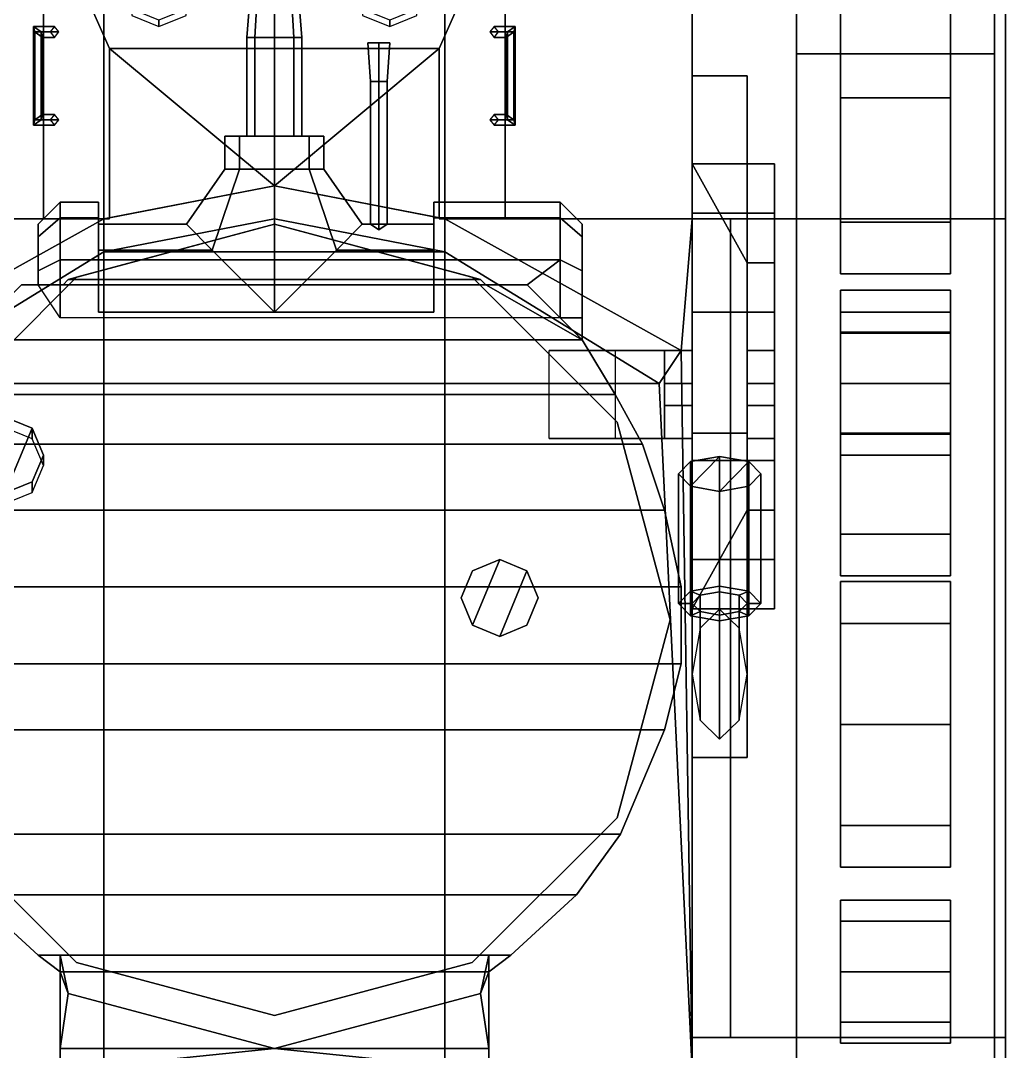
# Model space of a CAD drawing. Header units: millimetres. Extents: x -1.4 to 3, y -2.8 to 10.
# Drawn here: x -0.462 to 1.33, y -0.225 to 1.651 of the extents above; entities that cross this region are included whole.
import ezdxf

# ---------------------------------------------------------------- set-up
doc = ezdxf.new("R2010")
doc.units = ezdxf.units.MM
for name, color, linetype in [('gun', 1, 'Continuous'), ('mudguards', 6, 'Continuous'), ('sleeve', 5, 'Continuous'), ('suspension', 5, 'Continuous'), ('tracks', 3, 'Continuous'), ('turret', 2, 'Continuous'), ('wheels', 2, 'Continuous')]:
    doc.layers.add(name, color=color, linetype=linetype)

msp = doc.modelspace()

# ---------------------------------------------------------------- linework, layer by layer
for points in [[(-0.31, 2.06, 0.42), (-0.31, -2.39, 0.42), (-0.76, -2.62, 0.58), (-0.76, 2.47, 0.58)], [(0.76, 2.47, 0.58), (0.76, -2.62, 0.58), (0.31, -2.39, 0.42), (0.31, 2.06, 0.42)], [(0.76, -0.26, 1.06), (0.76, -2.62, 0.58), (0.76, 2.47, 0.58), (0.76, 1.87, 1.06)], [(0.31, 2.06, 0.42), (0.31, -2.39, 0.42), (-0.31, -2.39, 0.42), (-0.31, 2.06, 0.42)], [(-0.42, 1.87, 1.35), (-0.76, 1.87, 1.19), (-0.76, 1.29, 1.19), (-0.42, 1.29, 1.35)], [(0.42, 1.87, 1.35), (-0.42, 1.87, 1.35), (-0.3, 1.6, 1.42), (0.3, 1.6, 1.42)], [(-0.3, 1.6, 1.42), (-0.42, 1.87, 1.35), (-0.42, 1.29, 1.35), (-0.3, 1.29, 1.42)], [(0.42, 1.87, 1.35), (0.3, 1.6, 1.42), (0.3, 1.29, 1.42), (0.42, 1.29, 1.35)], [(0.76, 1.87, 1.19), (0.42, 1.87, 1.35), (0.42, 1.29, 1.35), (0.76, 1.29, 1.19)], [(0.76, 1.29, 1.19), (0.76, -0.26, 1.06), (0.76, 1.87, 1.06), (0.76, 1.87, 1.19)], [(-0.2595, 1.6599, 1.4045), (-0.21, 1.64, 1.4096), (-0.21, 1.6511, 1.4722), (-0.2595, 1.6713, 1.4686)], [(-0.21, 1.64, 1.4096), (-0.1605, 1.6599, 1.4045), (-0.1605, 1.6713, 1.4686), (-0.21, 1.6511, 1.4722)], [(0.1605, 1.6599, 1.4045), (0.21, 1.64, 1.4096), (0.21, 1.6511, 1.4722), (0.1605, 1.6713, 1.4686)], [(0.21, 1.64, 1.4096), (0.2595, 1.6599, 1.4045), (0.2595, 1.6713, 1.4686), (0.21, 1.6511, 1.4722)], [(-0.4382, 1.64, 1.3857), (-0.4357, 1.63, 1.3718), (-0.4357, 1.47, 1.3718), (-0.4382, 1.46, 1.3857)], [(-0.4243, 1.63, 1.3882), (-0.4382, 1.64, 1.3857), (-0.4382, 1.46, 1.3857), (-0.4243, 1.47, 1.3882)], [(-0.4357, 1.63, 1.3718), (-0.4382, 1.64, 1.3857), (-0.4, 1.64, 1.359), (-0.4079, 1.63, 1.3524)], [(-0.4382, 1.64, 1.3857), (-0.4243, 1.63, 1.3882), (-0.3921, 1.63, 1.3657), (-0.4, 1.64, 1.359)], [(0.4243, 1.63, 1.3882), (0.4382, 1.64, 1.3857), (0.4, 1.64, 1.359), (0.3921, 1.63, 1.3657)], [(0.4382, 1.64, 1.3857), (0.4357, 1.63, 1.3718), (0.4079, 1.63, 1.3524), (0.4, 1.64, 1.359)], [(0.4243, 1.47, 1.3882), (0.4382, 1.46, 1.3857), (0.4382, 1.64, 1.3857), (0.4243, 1.63, 1.3882)], [(0.4382, 1.46, 1.3857), (0.4357, 1.47, 1.3718), (0.4357, 1.63, 1.3718), (0.4382, 1.64, 1.3857)], [(-0.4357, 1.63, 1.3718), (-0.4218, 1.62, 1.3743), (-0.4218, 1.48, 1.3743), (-0.4357, 1.47, 1.3718)], [(-0.4218, 1.62, 1.3743), (-0.4357, 1.63, 1.3718), (-0.4079, 1.63, 1.3524), (-0.4, 1.62, 1.359)], [(-0.4218, 1.62, 1.3743), (-0.4243, 1.63, 1.3882), (-0.4243, 1.47, 1.3882), (-0.4218, 1.48, 1.3743)], [(-0.4243, 1.63, 1.3882), (-0.4218, 1.62, 1.3743), (-0.4, 1.62, 1.359), (-0.3921, 1.63, 1.3657)], [(0.4218, 1.62, 1.3743), (0.4243, 1.63, 1.3882), (0.3921, 1.63, 1.3657), (0.4, 1.62, 1.359)], [(0.4357, 1.63, 1.3718), (0.4218, 1.62, 1.3743), (0.4, 1.62, 1.359), (0.4079, 1.63, 1.3524)], [(0.4357, 1.47, 1.3718), (0.4218, 1.48, 1.3743), (0.4218, 1.62, 1.3743), (0.4357, 1.63, 1.3718)], [(0.4218, 1.48, 1.3743), (0.4243, 1.47, 1.3882), (0.4243, 1.63, 1.3882), (0.4218, 1.62, 1.3743)], [(0.3, 1.6, 1.42), (-0.3, 1.6, 1.42), (0, 1.35, 1.42)], [(-0.3, 1.6, 1.42), (-0.3, 1.2919, 1.42), (0, 1.35, 1.42), (-0.3, 1.6, 1.42)], [(0.3, 1.6, 1.42), (0, 1.35, 1.42), (0.3, 1.2919, 1.42), (0.3, 1.6, 1.42)], [(-0.4382, 1.46, 1.3857), (-0.4357, 1.47, 1.3718), (-0.4079, 1.47, 1.3524), (-0.4, 1.46, 1.359)], [(-0.4243, 1.47, 1.3882), (-0.4382, 1.46, 1.3857), (-0.4, 1.46, 1.359), (-0.3921, 1.47, 1.3657)], [(-0.4357, 1.47, 1.3718), (-0.4218, 1.48, 1.3743), (-0.4, 1.48, 1.359), (-0.4079, 1.47, 1.3524)], [(-0.4218, 1.48, 1.3743), (-0.4243, 1.47, 1.3882), (-0.3921, 1.47, 1.3657), (-0.4, 1.48, 1.359)], [(0.4243, 1.47, 1.3882), (0.4218, 1.48, 1.3743), (0.4, 1.48, 1.359), (0.3921, 1.47, 1.3657)], [(0.4382, 1.46, 1.3857), (0.4243, 1.47, 1.3882), (0.3921, 1.47, 1.3657), (0.4, 1.46, 1.359)], [(0.4218, 1.48, 1.3743), (0.4357, 1.47, 1.3718), (0.4079, 1.47, 1.3524), (0.4, 1.48, 1.359)], [(0.4357, 1.47, 1.3718), (0.4382, 1.46, 1.3857), (0.4, 1.46, 1.359), (0.4079, 1.47, 1.3524)], [(0, 1.35, 1.46), (-0.31, 1.29, 1.46), (-0.31, 1.23, 1.46), (0, 1.29, 1.46)], [(-0.31, 1.29, 1.42), (-0.31, 1.29, 1.46), (0, 1.35, 1.46), (0, 1.35, 1.42)], [(0, 1.35, 1.42), (0, 1.35, 1.46), (0.31, 1.29, 1.46), (0.31, 1.29, 1.42)], [(0.31, 1.29, 1.46), (0, 1.35, 1.46), (0, 1.29, 1.46), (0.31, 1.23, 1.46)], [(-0.3, 1.29, 1.42), (-0.42, 1.29, 1.35), (-0.76, 1.29, 1.42)], [(-0.42, 1.29, 1.35), (-0.76, 1.29, 1.19), (-0.76, 1.29, 1.42)], [(-0.76, 1.29, 1.42), (-0.74, 1.05, 1.42), (-0.31, 1.29, 1.42), (-0.76, 1.29, 1.42)], [(-0.74, 1.05, 1.42), (-0.74, 1.05, 1.46), (-0.31, 1.29, 1.46), (-0.31, 1.29, 1.42)], [(-0.31, 1.29, 1.46), (-0.74, 1.05, 1.46), (-0.7, 0.99, 1.46), (-0.31, 1.23, 1.46)], [(0, 1.29, 1.46), (-0.31, 1.23, 1.46), (-0.31, 1.23, 1.42), (0, 1.29, 1.42)], [(0, 1.29, 1.42), (-0.31, 1.23, 1.42), (-0.31, 1.23, 1.42), (0.31, 1.23, 1.42)], [(0.31, 1.23, 1.46), (0, 1.29, 1.46), (0, 1.29, 1.42), (0.31, 1.23, 1.42)], [(0.42, 1.29, 1.35), (0.3, 1.29, 1.42), (0.76, 1.29, 1.42)], [(0.74, 1.05, 1.46), (0.74, 1.05, 1.42), (0.31, 1.29, 1.42), (0.31, 1.29, 1.46)], [(0.31, 1.23, 1.46), (0.7, 0.99, 1.46), (0.74, 1.05, 1.46), (0.31, 1.29, 1.46)], [(0.74, 1.05, 1.42), (0.76, 1.29, 1.42), (0.76, 1.29, 1.42), (0.31, 1.29, 1.42)], [(0.76, 1.29, 1.19), (0.42, 1.29, 1.35), (0.76, 1.29, 1.42)], [(0.76, -0.26, 1.42), (0.76, 1.29, 1.42), (0.74, 1.05, 1.42), (0.76, -0.26, 1.42)], [(0.76, -0.26, 1.42), (0.76, -0.26, 1.06), (0.76, 1.29, 1.19), (0.76, 1.29, 1.42)], [(0.83, 1.29, 1.42), (1.33, 1.29, 1.12), (0.76, 1.29, 1.12), (0.76, 1.29, 1.42)], [(0.76, 1.29, 1.42), (0.76, -0.2, 1.42), (0.83, -0.2, 1.42), (0.83, 1.29, 1.42)], [(1.33, 1.29, 1.31), (1.33, 1.29, 1.12), (0.83, 1.29, 1.42)], [(0.83, 1.29, 1.42), (0.83, -0.2, 1.42), (1.33, -0.2, 1.31), (1.33, 1.29, 1.31)], [(1.33, -1.39, 1.31), (1.33, -1.39, 1.12), (1.33, 1.29, 1.12), (1.33, 1.29, 1.31)], [(-0.31, 1.23, 1.46), (-0.7, 0.99, 1.46), (-0.7, 0.99, 1.42), (-0.31, 1.23, 1.42)], [(0.31, 1.23, 1.42), (-0.31, 1.23, 1.42), (-0.7, 0.99, 1.42), (0.7, 0.99, 1.42)], [(0.31, 1.23, 1.42), (0.7, 0.99, 1.42), (0.7, 0.99, 1.46), (0.31, 1.23, 1.46)], [(0.7, 0.99, 1.46), (0.7, 0.99, 1.42), (0.74, 1.05, 1.42), (0.74, 1.05, 1.46)], [(0.76, -0.26, 1.42), (0.74, 1.05, 1.42), (0.7, 0.99, 1.42), (0.76, -0.26, 1.42)], [(-0.76, -0.26, 1.42), (0.76, -0.26, 1.42), (0.7, 0.99, 1.42), (-0.7, 0.99, 1.42)], [(0.76, -0.2, 1.42), (0.76, -0.2, 1.31), (1.33, -0.2, 1.31), (0.83, -0.2, 1.42)], [(0.76, -1.39, 1.31), (1.33, -1.39, 1.31), (1.33, -0.2, 1.31), (0.76, -0.2, 1.31)]]:
    msp.add_3dface(points)
at = {"layer": 'gun'}
for points in [[(-0.0354, 1.62, 1.6746), (-0.05, 1.62, 1.71), (-0.035, 1.81, 1.71), (-0.0247, 1.81, 1.6853)], [(-0.05, 1.62, 1.71), (-0.0354, 1.62, 1.7454), (-0.0247, 1.81, 1.7347), (-0.035, 1.81, 1.71)], [(0, 1.62, 1.66), (-0.0354, 1.62, 1.6746), (-0.0247, 1.81, 1.6853), (0, 1.81, 1.675)], [(-0.0354, 1.62, 1.7454), (0, 1.62, 1.76), (0, 1.81, 1.745), (-0.0247, 1.81, 1.7347)], [(0.0354, 1.62, 1.6746), (0, 1.62, 1.66), (0, 1.81, 1.675), (0.0247, 1.81, 1.6853)], [(0, 1.62, 1.76), (0.0354, 1.62, 1.7454), (0.0247, 1.81, 1.7347), (0, 1.81, 1.745)], [(0.05, 1.62, 1.71), (0.0354, 1.62, 1.6746), (0.0247, 1.81, 1.6853), (0.035, 1.81, 1.71)], [(0.0354, 1.62, 1.7454), (0.05, 1.62, 1.71), (0.035, 1.81, 1.71), (0.0247, 1.81, 1.7347)], [(-0.0354, 1.62, 1.7454), (-0.05, 1.62, 1.71), (-0.05, 1.44, 1.71), (-0.0354, 1.44, 1.7454)], [(-0.05, 1.62, 1.71), (-0.0354, 1.62, 1.6746), (-0.0354, 1.44, 1.6746), (-0.05, 1.44, 1.71)], [(0, 1.62, 1.76), (-0.0354, 1.62, 1.7454), (-0.0354, 1.44, 1.7454), (0, 1.44, 1.76)], [(-0.0354, 1.62, 1.6746), (0, 1.62, 1.66), (0, 1.44, 1.66), (-0.0354, 1.44, 1.6746)], [(0.0354, 1.62, 1.7454), (0, 1.62, 1.76), (0, 1.44, 1.76), (0.0354, 1.44, 1.7454)], [(0, 1.62, 1.66), (0.0354, 1.62, 1.6746), (0.0354, 1.44, 1.6746), (0, 1.44, 1.66)], [(0.05, 1.62, 1.71), (0.0354, 1.62, 1.7454), (0.0354, 1.44, 1.7454), (0.05, 1.44, 1.71)], [(0.0354, 1.62, 1.6746), (0.05, 1.62, 1.71), (0.05, 1.44, 1.71), (0.0354, 1.44, 1.6746)], [(0.19, 1.54, 1.725), (0.175, 1.54, 1.74), (0.17, 1.61, 1.74), (0.19, 1.61, 1.72)], [(0.175, 1.54, 1.74), (0.19, 1.54, 1.755), (0.19, 1.61, 1.76), (0.17, 1.61, 1.74)], [(0.17, 1.61, 1.74), (0.19, 1.61, 1.76), (0.21, 1.61, 1.74), (0.19, 1.61, 1.72)], [(0.205, 1.54, 1.74), (0.19, 1.54, 1.725), (0.19, 1.61, 1.72), (0.21, 1.61, 1.74)], [(0.19, 1.54, 1.755), (0.205, 1.54, 1.74), (0.21, 1.61, 1.74), (0.19, 1.61, 1.76)], [(0.19, 1.54, 1.755), (0.175, 1.54, 1.74), (0.175, 1.28, 1.74), (0.19, 1.27, 1.755)], [(0.175, 1.54, 1.74), (0.19, 1.54, 1.725), (0.19, 1.27, 1.725), (0.175, 1.28, 1.74)], [(0.205, 1.54, 1.74), (0.19, 1.54, 1.755), (0.19, 1.27, 1.755), (0.205, 1.28, 1.74)], [(0.19, 1.54, 1.725), (0.205, 1.54, 1.74), (0.205, 1.28, 1.74), (0.19, 1.27, 1.725)]]:
    msp.add_3dface(points, dxfattribs=at)
at = {"layer": 'mudguards'}
for points in [[(1.33, 2.53, 1.12), (0.76, 2.53, 1.12), (0.76, 1.29, 1.12), (1.33, 1.29, 1.12)], [(1.33, 1.88, 1.08), (1.33, 2.53, 1.12), (1.33, -1.39, 1.12), (1.33, -2.51, 1.08)]]:
    msp.add_3dface(points, dxfattribs=at)
at = {"layer": 'sleeve'}
for points in [[(-0.0636, 1.44, 1.7736), (-0.09, 1.44, 1.71), (-0.09, 1.38, 1.71), (-0.0636, 1.38, 1.7736)], [(-0.09, 1.44, 1.71), (-0.0636, 1.44, 1.6464), (-0.0636, 1.38, 1.6464), (-0.09, 1.38, 1.71)], [(0.0636, 1.44, 1.7736), (-0.09, 1.44, 1.71), (-0.0636, 1.44, 1.7736), (0, 1.44, 1.8)], [(0.09, 1.44, 1.71), (-0.0636, 1.44, 1.6464), (-0.09, 1.44, 1.71), (0.0636, 1.44, 1.7736)], [(0, 1.44, 1.8), (-0.0636, 1.44, 1.7736), (-0.0636, 1.38, 1.7736), (0, 1.38, 1.8)], [(-0.0636, 1.44, 1.6464), (0, 1.44, 1.62), (0, 1.38, 1.62), (-0.0636, 1.38, 1.6464)], [(0.0636, 1.44, 1.6464), (0, 1.44, 1.62), (-0.0636, 1.44, 1.6464), (0.09, 1.44, 1.71)], [(0.0636, 1.44, 1.7736), (0, 1.44, 1.8), (0, 1.38, 1.8), (0.0636, 1.38, 1.7736)], [(0, 1.44, 1.62), (0.0636, 1.44, 1.6464), (0.0636, 1.38, 1.6464), (0, 1.38, 1.62)], [(0.09, 1.44, 1.71), (0.0636, 1.44, 1.7736), (0.0636, 1.38, 1.7736), (0.09, 1.38, 1.71)], [(0.0636, 1.44, 1.6464), (0.09, 1.44, 1.71), (0.09, 1.38, 1.71), (0.0636, 1.38, 1.6464)], [(-0.1131, 1.2331, 1.6269), (-0.16, 1.28, 1.74), (-0.09, 1.38, 1.71), (-0.0636, 1.38, 1.6464)], [(-0.16, 1.28, 1.74), (-0.1131, 1.2331, 1.8531), (-0.0636, 1.38, 1.7736), (-0.09, 1.38, 1.71)], [(0, 1.12, 1.58), (-0.1131, 1.2331, 1.6269), (-0.0636, 1.38, 1.6464), (0, 1.38, 1.62)], [(-0.1131, 1.2331, 1.8531), (0, 1.12, 1.9), (0, 1.38, 1.8), (-0.0636, 1.38, 1.7736)], [(0.1131, 1.2331, 1.6269), (0, 1.12, 1.58), (0, 1.38, 1.62), (0.0636, 1.38, 1.6464)], [(0, 1.12, 1.9), (0.1131, 1.2331, 1.8531), (0.0636, 1.38, 1.7736), (0, 1.38, 1.8)], [(0.16, 1.28, 1.74), (0.1131, 1.2331, 1.6269), (0.0636, 1.38, 1.6464), (0.09, 1.38, 1.71)], [(0.1131, 1.2331, 1.8531), (0.16, 1.28, 1.74), (0.09, 1.38, 1.71), (0.0636, 1.38, 1.7736)], [(-0.1131, 1.2331, 1.8531), (-0.16, 1.28, 1.74), (-0.32, 1.28, 1.74), (-0.32, 1.2331, 1.8531)], [(-0.16, 1.28, 1.74), (-0.1131, 1.2331, 1.6269), (-0.32, 1.2331, 1.6269), (-0.32, 1.28, 1.74)], [(0.29, 1.2331, 1.8531), (0.29, 1.28, 1.74), (0.16, 1.28, 1.74), (0.1131, 1.2331, 1.8531)], [(0.29, 1.28, 1.74), (0.29, 1.2331, 1.6269), (0.1131, 1.2331, 1.6269), (0.16, 1.28, 1.74)], [(-0.1131, 1.2331, 1.6269), (0, 1.12, 1.58), (-0.32, 1.12, 1.58), (-0.32, 1.2331, 1.6269)], [(0, 1.12, 1.9), (-0.1131, 1.2331, 1.8531), (-0.32, 1.2331, 1.8531), (-0.32, 1.12, 1.9)], [(0.29, 1.12, 1.9), (0.29, 1.2331, 1.8531), (0.1131, 1.2331, 1.8531), (0, 1.12, 1.9)], [(0.29, 1.2331, 1.6269), (0.29, 1.12, 1.58), (0, 1.12, 1.58), (0.1131, 1.2331, 1.6269)]]:
    msp.add_3dface(points, dxfattribs=at)
at = {"layer": 'suspension'}
for points in [[(0.76, 1.55, 0.31), (0.76, 0.9, 0.25), (0.76, 0.9, 0.53), (0.76, 1.55, 0.41)], [(0.86, 1.55, 0.41), (0.86, 1.55, 0.31), (0.76, 1.55, 0.31), (0.76, 1.55, 0.41)], [(0.86, 1.55, 0.31), (0.86, 0.9, 0.25), (0.76, 0.9, 0.25), (0.76, 1.55, 0.31)], [(0.76, 1.55, 0.41), (0.76, 0.9, 0.53), (0.86, 0.9, 0.53), (0.86, 1.55, 0.41)], [(0.86, 0.9, 0.53), (0.86, 0.9, 0.25), (0.86, 1.55, 0.31), (0.86, 1.55, 0.41)], [(0.91, 1.39, 1), (0.91, 1.39, 0.71), (0.76, 1.39, 0.71), (0.76, 1.39, 1)], [(0.91, 1.39, 0.71), (0.91, 1.21, 0.71), (0.86, 1.21, 0.71), (0.76, 1.39, 0.71)], [(0.76, 1.39, 1), (0.76, 1.3, 1), (0.91, 1.3, 1), (0.91, 1.39, 1)], [(0.86, 1.21, 0.71), (0.86, 0.76, 0.71), (0.76, 0.58, 0.71), (0.76, 1.39, 0.71)], [(0.91, 0.58, 1), (0.91, 0.58, 0.71), (0.91, 1.39, 0.71), (0.91, 1.39, 1)], [(0.91, 1.12, 1.08), (0.91, 1.3, 1), (0.76, 1.3, 1), (0.76, 1.12, 1.08)], [(0.91, 0.85, 1.08), (0.91, 0.67, 1), (0.91, 1.3, 1), (0.91, 1.12, 1.08)], [(0.86, 1.05, 0.42), (0.86, 0.89, 0.42), (0.86, 0.76, 0.71), (0.86, 1.21, 0.71)], [(0.91, 1.21, 0.71), (0.91, 1.05, 0.42), (0.86, 1.05, 0.42), (0.86, 1.21, 0.71)], [(0.91, 0.76, 0.71), (0.91, 0.89, 0.42), (0.91, 1.05, 0.42), (0.91, 1.21, 0.71)], [(0.76, 1.12, 1.08), (0.76, 0.85, 1.08), (0.91, 0.85, 1.08), (0.91, 1.12, 1.08)], [(0.71, 0.89, 0.42), (0.5, 0.89, 0.49), (0.5, 1.05, 0.49), (0.71, 1.05, 0.42)], [(0.71, 1.05, 0.42), (0.5, 1.05, 0.49), (0.62, 1.05, 0.53), (0.76, 1.05, 0.42)], [(0.62, 1.05, 0.53), (0.62, 0.89, 0.53), (0.76, 0.89, 0.42), (0.76, 1.05, 0.42)], [(0.76, 1.05, 0.42), (0.76, 0.99, 0.35), (0.71, 0.99, 0.35), (0.71, 1.05, 0.42)], [(0.71, 0.99, 0.35), (0.71, 0.95, 0.35), (0.71, 0.89, 0.42), (0.71, 1.05, 0.42)], [(0.76, 0.89, 0.42), (0.76, 0.95, 0.35), (0.76, 0.99, 0.35), (0.76, 1.05, 0.42)], [(0.91, 1.05, 0.42), (0.91, 0.99, 0.35), (0.86, 0.99, 0.35), (0.86, 1.05, 0.42)], [(0.86, 0.99, 0.35), (0.86, 0.95, 0.35), (0.86, 0.89, 0.42), (0.86, 1.05, 0.42)], [(0.91, 0.89, 0.42), (0.91, 0.95, 0.35), (0.91, 0.99, 0.35), (0.91, 1.05, 0.42)], [(0.76, 0.99, 0.35), (0.76, 0.95, 0.35), (0.71, 0.95, 0.35), (0.71, 0.99, 0.35)], [(0.91, 0.99, 0.35), (0.91, 0.95, 0.35), (0.86, 0.95, 0.35), (0.86, 0.99, 0.35)], [(0.71, 0.89, 0.42), (0.71, 0.95, 0.35), (0.76, 0.95, 0.35), (0.76, 0.89, 0.42)], [(0.86, 0.89, 0.42), (0.86, 0.95, 0.35), (0.91, 0.95, 0.35), (0.91, 0.89, 0.42)], [(0.76, 0.89, 0.42), (0.62, 0.89, 0.53), (0.5, 0.89, 0.49), (0.71, 0.89, 0.42)], [(0.76, 0.9, 0.53), (0.76, 0.9, 0.39), (0.86, 0.9, 0.25), (0.86, 0.9, 0.53)], [(0.76, 0.9, 0.39), (0.76, 0.31, 0.39), (0.86, 0.31, 0.39), (0.86, 0.9, 0.39)], [(0.86, 0.9, 0.39), (0.86, 0.9, 0.21), (0.76, 0.9, 0.21), (0.76, 0.9, 0.25)], [(0.76, 0.9, 0.21), (0.76, 0.31, 0.21), (0.76, 0.31, 0.39), (0.76, 0.9, 0.39)], [(0.86, 0.9, 0.21), (0.86, 0.31, 0.21), (0.76, 0.31, 0.21), (0.76, 0.9, 0.21)], [(0.86, 0.31, 0.39), (0.86, 0.31, 0.21), (0.86, 0.9, 0.21), (0.86, 0.9, 0.39)], [(0.86, 0.76, 0.71), (0.86, 0.89, 0.42), (0.91, 0.89, 0.42), (0.91, 0.76, 0.71)], [(0.757, 0.8032, 0.6079), (0.81, 0.8573, 0.4919), (0.757, 0.8481, 0.5118), (0.735, 0.8256, 0.5599)], [(0.757, 0.6124, 0.4019), (0.735, 0.59, 0.45), (0.735, 0.8256, 0.5599), (0.757, 0.8481, 0.5118)], [(0.81, 0.6217, 0.382), (0.757, 0.6124, 0.4019), (0.757, 0.8481, 0.5118), (0.81, 0.8573, 0.4919)], [(0.81, 0.7939, 0.6279), (0.863, 0.8481, 0.5118), (0.81, 0.8573, 0.4919), (0.757, 0.8032, 0.6079)], [(0.76, 0.85, 1.08), (0.76, 0.67, 1), (0.91, 0.67, 1), (0.91, 0.85, 1.08)], [(0.863, 0.6124, 0.4019), (0.81, 0.6217, 0.382), (0.81, 0.8573, 0.4919), (0.863, 0.8481, 0.5118)], [(0.863, 0.8032, 0.6079), (0.885, 0.8256, 0.5599), (0.863, 0.8481, 0.5118), (0.81, 0.7939, 0.6279)], [(0.885, 0.59, 0.45), (0.863, 0.6124, 0.4019), (0.863, 0.8481, 0.5118), (0.885, 0.8256, 0.5599)], [(0.735, 0.59, 0.45), (0.757, 0.5676, 0.4981), (0.757, 0.8032, 0.6079), (0.735, 0.8256, 0.5599)], [(0.863, 0.5676, 0.4981), (0.885, 0.59, 0.45), (0.885, 0.8256, 0.5599), (0.863, 0.8032, 0.6079)], [(0.757, 0.5676, 0.4981), (0.81, 0.5583, 0.518), (0.81, 0.7939, 0.6279), (0.757, 0.8032, 0.6079)], [(0.81, 0.5583, 0.518), (0.863, 0.5676, 0.4981), (0.863, 0.8032, 0.6079), (0.81, 0.7939, 0.6279)], [(0.91, 0.76, 0.71), (0.91, 0.58, 0.71), (0.76, 0.58, 0.71), (0.86, 0.76, 0.71)], [(0.76, 0.67, 1), (0.76, 0.58, 1), (0.91, 0.58, 1), (0.91, 0.67, 1)], [(0.81, 0.6111, 0.4047), (0.7746, 0.6049, 0.418), (0.757, 0.6124, 0.4019), (0.81, 0.6217, 0.382)], [(0.8454, 0.6049, 0.418), (0.81, 0.6111, 0.4047), (0.81, 0.6217, 0.382), (0.863, 0.6124, 0.4019)], [(0.7746, 0.6049, 0.418), (0.76, 0.59, 0.45), (0.735, 0.59, 0.45), (0.757, 0.6124, 0.4019)], [(0.7746, 0.545, 0.39), (0.76, 0.4613, 0.39), (0.76, 0.59, 0.45), (0.7746, 0.6049, 0.418)], [(0.81, 0.5796, 0.39), (0.7746, 0.545, 0.39), (0.7746, 0.6049, 0.418), (0.81, 0.6111, 0.4047)], [(0.8454, 0.545, 0.39), (0.81, 0.5796, 0.39), (0.81, 0.6111, 0.4047), (0.8454, 0.6049, 0.418)], [(0.86, 0.59, 0.45), (0.8454, 0.6049, 0.418), (0.863, 0.6124, 0.4019), (0.885, 0.59, 0.45)], [(0.86, 0.4613, 0.39), (0.8454, 0.545, 0.39), (0.8454, 0.6049, 0.418), (0.86, 0.59, 0.45)], [(0.76, 0.59, 0.45), (0.7746, 0.5751, 0.482), (0.757, 0.5676, 0.4981), (0.735, 0.59, 0.45)], [(0.76, 0.4613, 0.39), (0.7746, 0.3777, 0.39), (0.7746, 0.5751, 0.482), (0.76, 0.59, 0.45)], [(0.8454, 0.3777, 0.39), (0.86, 0.4613, 0.39), (0.86, 0.59, 0.45), (0.8454, 0.5751, 0.482)], [(0.8454, 0.5751, 0.482), (0.86, 0.59, 0.45), (0.885, 0.59, 0.45), (0.863, 0.5676, 0.4981)], [(0.7746, 0.5751, 0.482), (0.81, 0.5689, 0.4953), (0.81, 0.5583, 0.518), (0.757, 0.5676, 0.4981)], [(0.76, 0.58, 1), (0.76, 0.58, 0.71), (0.91, 0.58, 0.71), (0.91, 0.58, 1)], [(0.7746, 0.3777, 0.39), (0.81, 0.343, 0.39), (0.81, 0.5689, 0.4953), (0.7746, 0.5751, 0.482)], [(0.81, 0.343, 0.39), (0.8454, 0.3777, 0.39), (0.8454, 0.5751, 0.482), (0.81, 0.5689, 0.4953)], [(0.81, 0.5689, 0.4953), (0.8454, 0.5751, 0.482), (0.863, 0.5676, 0.4981), (0.81, 0.5583, 0.518)], [(0.76, 0.31, 0.39), (0.76, 0.31, 0.21), (0.86, 0.31, 0.21), (0.86, 0.31, 0.39)]]:
    msp.add_3dface(points, dxfattribs=at)
at = {"layer": 'tracks'}
for points in [[(0.95, 2.6, 0.43), (0.95, 1.59), (0.95, 1.59, 0.04), (0.95, 2.57, 0.46)], [(1.31, 2.6, 0.43), (1.31, 1.59), (0.95, 1.59), (0.95, 2.6, 0.43)], [(1.31, 1.59, 0.04), (1.31, 1.59), (1.31, 2.6, 0.43), (1.31, 2.57, 0.46)], [(0.95, 2.57, 0.46), (0.95, 1.59, 0.04), (1.31, 1.59, 0.04), (1.31, 2.57, 0.46)], [(0.95, -1.52, 1.03), (0.95, 2.35, 1.03), (0.95, 2.35, 0.99), (0.95, -1.52, 0.99)], [(1.31, -1.52, 1.03), (1.31, 2.35, 1.03), (0.95, 2.35, 1.03), (0.95, -1.52, 1.03)], [(0.95, -1.52, 0.99), (0.95, 2.35, 0.99), (1.31, 2.35, 0.99), (1.31, -1.52, 0.99)], [(1.31, 2.35, 0.99), (1.31, 2.35, 1.03), (1.31, -1.52, 1.03), (1.31, -1.52, 0.99)], [(0.95, 1.59), (0.95, -1.7), (0.95, -1.7, 0.04), (0.95, 1.59, 0.04)], [(1.31, 1.59), (1.31, -1.7), (0.95, -1.7), (0.95, 1.59)], [(0.95, 1.59, 0.04), (0.95, -1.7, 0.04), (1.31, -1.7, 0.04), (1.31, 1.59, 0.04)], [(1.31, -1.7, 0.04), (1.31, -1.7), (1.31, 1.59), (1.31, 1.59, 0.04)]]:
    msp.add_3dface(points, dxfattribs=at)
at = {"layer": 'turret'}
for points in [[(-0.39, 1.32, 1.74), (-0.39, 1.2919, 1.635), (-0.43, 1.2572, 1.655), (-0.43, 1.28, 1.74)], [(-0.39, 1.2919, 1.845), (-0.39, 1.32, 1.74), (-0.43, 1.28, 1.74), (-0.43, 1.2572, 1.825)], [(-0.32, 1.32, 1.74), (-0.32, 1.2919, 1.635), (-0.39, 1.2919, 1.635), (-0.39, 1.32, 1.74)], [(-0.32, 1.2919, 1.845), (-0.32, 1.32, 1.74), (-0.39, 1.32, 1.74), (-0.39, 1.2919, 1.845)], [(-0.32, 1.2919, 1.845), (-0.32, 1.2919, 1.635), (-0.32, 1.32, 1.74)], [(0.52, 1.2919, 1.845), (0.52, 1.32, 1.74), (0.29, 1.32, 1.74), (0.29, 1.2919, 1.845)], [(0.52, 1.32, 1.74), (0.52, 1.2919, 1.635), (0.29, 1.2919, 1.635), (0.29, 1.32, 1.74)], [(0.29, 1.32, 1.74), (0.29, 1.32, 1.74), (0.29, 1.2919, 1.635), (0.29, 1.2919, 1.845)], [(0.52, 1.2919, 1.635), (0.52, 1.32, 1.74), (0.56, 1.28, 1.74), (0.56, 1.2572, 1.655)], [(0.52, 1.32, 1.74), (0.52, 1.2919, 1.845), (0.56, 1.2572, 1.825), (0.56, 1.28, 1.74)], [(-0.39, 1.2919, 1.635), (-0.39, 1.215, 1.5581), (-0.43, 1.195, 1.5928), (-0.43, 1.2572, 1.655)], [(-0.39, 1.215, 1.9219), (-0.39, 1.2919, 1.845), (-0.43, 1.2572, 1.825), (-0.43, 1.195, 1.8872)], [(-0.43, 1.2572, 1.825), (-0.43, 1.28, 1.74), (-0.43, 1.28, 1.74), (-0.43, 1.2572, 1.655)], [(-0.32, 1.2919, 1.635), (-0.32, 1.215, 1.5581), (-0.39, 1.215, 1.5581), (-0.39, 1.2919, 1.635)], [(-0.32, 1.215, 1.9219), (-0.32, 1.2919, 1.845), (-0.39, 1.2919, 1.845), (-0.39, 1.215, 1.9219)], [(0, 1.28, 1.47), (-0.375, 1.1795, 1.47), (-0.375, 1.1795, 1.55), (0, 1.28, 1.55)], [(0, 1.28, 1.55), (-0.375, 1.1795, 1.55), (0.375, 1.1795, 1.55), (0, 1.28, 1.55)], [(-0.36, 1.1835, 1.47), (0, 1.28, 1.47), (0, 1.28, 1.42), (-0.36, 1.1835, 1.42)], [(-0.32, 1.215, 1.9219), (-0.32, 1.215, 1.5581), (-0.32, 1.2919, 1.635), (-0.32, 1.2919, 1.845)], [(0.375, 1.1795, 1.47), (0, 1.28, 1.47), (0, 1.28, 1.55), (0.375, 1.1795, 1.55)], [(0, 1.28, 1.47), (0.36, 1.1835, 1.47), (0.36, 1.1835, 1.42), (0, 1.28, 1.42)], [(0.52, 1.215, 1.9219), (0.52, 1.2919, 1.845), (0.29, 1.2919, 1.845), (0.29, 1.215, 1.9219)], [(0.52, 1.2919, 1.635), (0.52, 1.215, 1.5581), (0.29, 1.215, 1.5581), (0.29, 1.2919, 1.635)], [(0.29, 1.2919, 1.845), (0.29, 1.2919, 1.635), (0.29, 1.215, 1.5581), (0.29, 1.215, 1.9219)], [(0.52, 1.215, 1.5581), (0.52, 1.2919, 1.635), (0.56, 1.2572, 1.655), (0.56, 1.195, 1.5928)], [(0.52, 1.2919, 1.845), (0.52, 1.215, 1.9219), (0.56, 1.195, 1.8872), (0.56, 1.2572, 1.825)], [(0.56, 1.28, 1.74), (0.56, 1.2572, 1.825), (0.56, 1.2572, 1.655), (0.56, 1.28, 1.74)], [(-0.43, 1.195, 1.8872), (-0.43, 1.2572, 1.825), (-0.43, 1.2572, 1.655), (-0.43, 1.195, 1.5928)], [(0.56, 1.2572, 1.825), (0.56, 1.195, 1.8872), (0.56, 1.195, 1.5928), (0.56, 1.2572, 1.655)], [(-0.39, 1.215, 1.5581), (-0.39, 1.11, 1.53), (-0.43, 1.17, 1.5861), (-0.43, 1.195, 1.5928)], [(-0.39, 1.17, 1.9339), (-0.39, 1.215, 1.9219), (-0.43, 1.195, 1.8872), (-0.43, 1.17, 1.8939)], [(0.46, 1.17, 1.9339), (0.52, 1.215, 1.9219), (-0.39, 1.215, 1.9219), (-0.39, 1.17, 1.9339)], [(0.52, 1.215, 1.5581), (0.52, 1.11, 1.53), (-0.39, 1.11, 1.53), (-0.39, 1.215, 1.5581)], [(0.29, 1.215, 1.9219), (0.29, 1.215, 1.5581), (-0.32, 1.215, 1.5581), (-0.32, 1.215, 1.9219)], [(0.46, 1.17, 1.9339), (0.46, 1.17, 1.9339), (0.52, 1.11, 1.95), (0.52, 1.215, 1.9219)], [(0.52, 1.11, 1.53), (0.52, 1.215, 1.5581), (0.56, 1.195, 1.5928), (0.56, 1.11, 1.57)], [(0.52, 1.215, 1.9219), (0.52, 1.11, 1.95), (0.56, 1.11, 1.91), (0.56, 1.195, 1.8872)], [(-0.6235, 0.92, 1.47), (-0.36, 1.1835, 1.47), (-0.36, 1.1835, 1.42), (-0.6235, 0.92, 1.42)], [(-0.43, 1.17, 1.8939), (-0.43, 1.195, 1.8872), (-0.43, 1.195, 1.5928), (-0.43, 1.17, 1.5861)], [(0.36, 1.1835, 1.47), (0.6235, 0.92, 1.47), (0.6235, 0.92, 1.42), (0.36, 1.1835, 1.42)], [(0.56, 1.195, 1.8872), (0.56, 1.11, 1.91), (0.56, 1.11, 1.57), (0.56, 1.195, 1.5928)], [(-0.46, 1.17, 1.47), (-0.56, 1.07, 1.47), (-0.56, 1.07, 1.99), (-0.46, 1.17, 1.97)], [(-0.56, 1.07, 1.99), (0.56, 1.07, 1.99), (0.46, 1.17, 1.97), (-0.46, 1.17, 1.97)], [(-0.46, 1.17, 1.97), (0.46, 1.17, 1.97), (0.46, 1.17, 1.9339), (-0.39, 1.17, 1.9339)], [(-0.46, 1.17, 1.97), (-0.39, 1.17, 1.9339), (-0.43, 1.17, 1.8939), (-0.46, 1.17, 1.97)], [(-0.46, 1.17, 1.97), (-0.43, 1.17, 1.8939), (-0.43, 1.17, 1.5861), (-0.46, 1.17, 1.47)], [(-0.3845, 1.17, 1.47), (-0.46, 1.17, 1.47), (-0.43, 1.17, 1.5861), (-0.3845, 1.17, 1.55)], [(-0.375, 1.1795, 1.47), (-0.3845, 1.17, 1.47), (-0.3845, 1.17, 1.55), (-0.375, 1.1795, 1.55)], [(-0.375, 1.1795, 1.55), (-0.3845, 1.17, 1.55), (0.3845, 1.17, 1.55), (0.375, 1.1795, 1.55)], [(0.3845, 1.17, 1.47), (0.375, 1.1795, 1.47), (0.375, 1.1795, 1.55), (0.3845, 1.17, 1.55)], [(0.56, 1.07, 1.47), (0.3845, 1.17, 1.47), (0.3845, 1.17, 1.55), (0.56, 1.07, 1.57)], [(0.46, 1.17, 1.97), (0.56, 1.07, 1.99), (0.56, 1.07, 1.99), (0.46, 1.17, 1.9339)], [(0.46, 1.17, 1.9339), (0.56, 1.07, 1.99), (0.56, 1.07, 1.99), (0.52, 1.11, 1.95)], [(0.52, 1.11, 1.95), (0.56, 1.07, 1.99), (0.56, 1.07, 1.91), (0.56, 1.11, 1.91)], [(0.52, 1.11, 1.53), (0.52, 1.11, 1.53), (0.56, 1.11, 1.57), (0.56, 1.07, 1.57)], [(0.52, 1.11, 1.53), (0.52, 1.11, 1.53), (0.56, 1.07, 1.57), (0.56, 1.07, 1.47)], [(0.56, 1.11, 1.91), (0.56, 1.07, 1.91), (0.56, 1.07, 1.57), (0.56, 1.11, 1.57)], [(-0.62, 0.97, 2.01), (0.62, 0.97, 2.01), (0.56, 1.07, 1.99), (-0.56, 1.07, 1.99)], [(0.56, 1.07, 1.99), (0.62, 0.97, 2.01), (0.62, 0.97, 1.47), (0.56, 1.07, 1.47)], [(-0.67, 0.88, 2.02), (0.67, 0.88, 2.02), (0.62, 0.97, 2.01), (-0.62, 0.97, 2.01)], [(0.62, 0.97, 2.01), (0.67, 0.88, 2.02), (0.67, 0.88, 1.47), (0.62, 0.97, 1.47)], [(-0.49, 0.9289, 2.0978), (-0.5395, 0.8113, 2.1186), (-0.49, 0.7911, 2.1222), (-0.4405, 0.9087, 2.1014)], [(-0.4405, 0.8896, 1.9931), (-0.49, 0.9098, 1.9895), (-0.49, 0.9289, 2.0978), (-0.4405, 0.9087, 2.1014)], [(0.6235, 0.92, 1.47), (0.72, 0.56, 1.47), (0.72, 0.56, 1.42), (0.6235, 0.92, 1.42)], [(-0.4405, 0.9087, 2.1014), (-0.49, 0.7911, 2.1222), (-0.4405, 0.8113, 2.1186), (-0.42, 0.86, 2.11)], [(-0.42, 0.8409, 2.0017), (-0.4405, 0.8896, 1.9931), (-0.4405, 0.9087, 2.1014), (-0.42, 0.86, 2.11)], [(-0.71, 0.76, 2.04), (0.71, 0.76, 2.04), (0.67, 0.88, 2.02), (-0.67, 0.88, 2.02)], [(0.67, 0.88, 2.02), (0.71, 0.76, 2.04), (0.71, 0.76, 1.47), (0.67, 0.88, 1.47)], [(-0.4405, 0.7922, 2.0103), (-0.42, 0.8409, 2.0017), (-0.42, 0.86, 2.11), (-0.4405, 0.8113, 2.1186)], [(-0.49, 0.772, 2.0138), (-0.4405, 0.7922, 2.0103), (-0.4405, 0.8113, 2.1186), (-0.49, 0.7911, 2.1222)], [(-0.74, 0.62, 2.07), (0.74, 0.62, 2.07), (0.71, 0.76, 2.04), (-0.71, 0.76, 2.04)], [(0.71, 0.76, 2.04), (0.74, 0.62, 2.07), (0.74, 0.62, 1.47), (0.71, 0.76, 1.47)], [(0.3605, 0.6495, 2.15), (0.34, 0.6, 2.15), (0.3605, 0.5505, 2.15), (0.41, 0.67, 2.15)], [(0.41, 0.67, 2.05), (0.3605, 0.6495, 2.06), (0.3605, 0.6495, 2.15), (0.41, 0.67, 2.15)], [(0.41, 0.67, 2.15), (0.3605, 0.5505, 2.15), (0.41, 0.53, 2.15), (0.4595, 0.6495, 2.15)], [(0.4595, 0.6495, 2.06), (0.41, 0.67, 2.05), (0.41, 0.67, 2.15), (0.4595, 0.6495, 2.15)], [(0.3605, 0.6495, 2.06), (0.34, 0.6, 2.07), (0.34, 0.6, 2.15), (0.3605, 0.6495, 2.15)], [(0.4595, 0.6495, 2.15), (0.41, 0.53, 2.15), (0.4595, 0.5505, 2.15), (0.48, 0.6, 2.15)], [(0.48, 0.6, 2.07), (0.4595, 0.6495, 2.06), (0.4595, 0.6495, 2.15), (0.48, 0.6, 2.15)], [(-0.74, 0.48, 2.07), (0.74, 0.48, 2.07), (0.74, 0.62, 2.07), (-0.74, 0.62, 2.07)], [(0.74, 0.62, 2.07), (0.74, 0.48, 2.07), (0.74, 0.48, 1.47), (0.74, 0.62, 1.47)], [(0.34, 0.6, 2.07), (0.3605, 0.5505, 2.07), (0.3605, 0.5505, 2.15), (0.34, 0.6, 2.15)], [(0.4595, 0.5505, 2.07), (0.48, 0.6, 2.07), (0.48, 0.6, 2.15), (0.4595, 0.5505, 2.15)], [(0.3605, 0.5505, 2.07), (0.41, 0.53, 2.07), (0.41, 0.53, 2.15), (0.3605, 0.5505, 2.15)], [(0.41, 0.53, 2.07), (0.4595, 0.5505, 2.07), (0.4595, 0.5505, 2.15), (0.41, 0.53, 2.15)], [(0.72, 0.56, 1.47), (0.6235, 0.2, 1.47), (0.6235, 0.2, 1.42), (0.72, 0.56, 1.42)], [(-0.71, 0.36, 2.07), (0.71, 0.36, 2.07), (0.74, 0.48, 2.07), (-0.74, 0.48, 2.07)], [(0.74, 0.48, 2.07), (0.71, 0.36, 2.07), (0.71, 0.36, 1.47), (0.74, 0.48, 1.47)], [(-0.63, 0.17, 2.04), (0.63, 0.17, 2.04), (0.71, 0.36, 2.07), (-0.71, 0.36, 2.07)], [(0.71, 0.36, 2.07), (0.63, 0.17, 2.04), (0.63, 0.17, 1.47), (0.71, 0.36, 1.47)], [(-0.36, -0.0635, 1.47), (-0.6235, 0.2, 1.47), (-0.6235, 0.2, 1.42), (-0.36, -0.0635, 1.42)], [(0.6235, 0.2, 1.47), (0.36, -0.0635, 1.47), (0.36, -0.0635, 1.42), (0.6235, 0.2, 1.42)], [(-0.55, 0.06, 2.02), (0.55, 0.06, 2.02), (0.63, 0.17, 2.04), (-0.63, 0.17, 2.04)], [(0.63, 0.17, 2.04), (0.55, 0.06, 2.02), (0.55, 0.06, 1.47), (0.63, 0.17, 1.47)], [(-0.55, 0.06, 1.47), (-0.43, -0.05, 1.47), (-0.43, -0.05, 2), (-0.55, 0.06, 2.02)], [(-0.43, -0.05, 2), (0.43, -0.05, 2), (0.55, 0.06, 2.02), (-0.55, 0.06, 2.02)], [(0.55, 0.06, 2.02), (0.43, -0.05, 2), (0.43, -0.05, 1.47), (0.55, 0.06, 1.47)], [(-0.43, -0.05, 1.47), (-0.39, -0.08, 1.51), (-0.39, -0.08, 1.99), (-0.43, -0.05, 2)], [(-0.39, -0.08, 1.51), (-0.43, -0.05, 1.47), (-0.39, -0.05, 1.47)], [(-0.39, -0.08, 1.99), (0.39, -0.08, 1.99), (0.43, -0.05, 2), (-0.43, -0.05, 2)], [(-0.39, -0.05, 1.47), (-0.375, -0.1195, 1.47), (-0.375, -0.1195, 1.51), (-0.39, -0.05, 1.47)], [(-0.375, -0.1195, 1.51), (-0.39, -0.08, 1.51), (-0.39, -0.05, 1.47)], [(0.375, -0.1195, 1.47), (0.39, -0.05, 1.47), (0.39, -0.05, 1.47), (0.375, -0.1195, 1.51)], [(0.39, -0.05, 1.47), (0.39, -0.08, 1.51), (0.375, -0.1195, 1.51)], [(0.43, -0.05, 2), (0.39, -0.08, 1.99), (0.39, -0.08, 1.51), (0.43, -0.05, 1.47)], [(0.39, -0.05, 1.47), (0.43, -0.05, 1.47), (0.39, -0.08, 1.51)], [(0, -0.16, 1.47), (-0.36, -0.0635, 1.47), (-0.36, -0.0635, 1.42), (0, -0.16, 1.42)], [(0.36, -0.0635, 1.47), (0, -0.16, 1.47), (0, -0.16, 1.42), (0.36, -0.0635, 1.42)], [(-0.39, -0.08, 1.51), (-0.39, -0.22, 1.56), (-0.39, -0.22, 1.96), (-0.39, -0.08, 1.99)], [(-0.39, -0.22, 1.56), (-0.39, -0.08, 1.51), (-0.375, -0.1195, 1.51)], [(-0.39, -0.22, 1.96), (0.39, -0.22, 1.96), (0.39, -0.08, 1.99), (-0.39, -0.08, 1.99)], [(0.375, -0.1195, 1.51), (0.39, -0.08, 1.51), (0.39, -0.22, 1.56)], [(0.39, -0.08, 1.99), (0.39, -0.22, 1.96), (0.39, -0.22, 1.56), (0.39, -0.08, 1.51)], [(-0.39, -0.22, 1.56), (-0.375, -0.1195, 1.51), (0, -0.22, 1.53)], [(-0.375, -0.1195, 1.47), (0, -0.22, 1.47), (0, -0.22, 1.53), (-0.375, -0.1195, 1.51)], [(0, -0.22, 1.47), (0.375, -0.1195, 1.47), (0.375, -0.1195, 1.51), (0, -0.22, 1.53)], [(0, -0.22, 1.53), (0.375, -0.1195, 1.51), (0.39, -0.22, 1.56)], [(-0.39, -0.26, 1.56), (0, -0.22, 1.53), (0.39, -0.26, 1.56)], [(-0.39, -0.26, 1.56), (-0.39, -0.22, 1.56), (0, -0.22, 1.53)], [(-0.39, -0.26, 1.95), (0.39, -0.26, 1.95), (0.39, -0.22, 1.96), (-0.39, -0.22, 1.96)], [(0, -0.22, 1.53), (0.39, -0.22, 1.56), (0.39, -0.26, 1.56)]]:
    msp.add_3dface(points, dxfattribs=at)
at = {"layer": 'turret', "color": 2}
for points in [[(-0.39, -0.22, 1.56), (-0.39, -0.26, 1.56), (-0.39, -0.26, 1.95), (-0.39, -0.22, 1.96)], [(0.39, -0.22, 1.96), (0.39, -0.26, 1.95), (0.39, -0.26, 1.56), (0.39, -0.22, 1.56)]]:
    msp.add_3dface(points, dxfattribs=at)
at = {"layer": 'wheels'}
for points in [[(1.03, 1.2837, 0.5863), (1.03, 1.83, 0.36), (1.03, 1.7363, 0.1337), (1.03, 1.19, 0.36)], [(1.03, 1.51, 0.68), (1.03, 1.7363, 0.5863), (1.03, 1.83, 0.36), (1.03, 1.2837, 0.5863)], [(1.23, 1.7363, 0.5863), (1.23, 1.19, 0.36), (1.23, 1.2837, 0.1337), (1.23, 1.83, 0.36)], [(1.23, 1.83, 0.36), (1.23, 1.2837, 0.1337), (1.23, 1.51, 0.04), (1.23, 1.7363, 0.1337)], [(1.03, 1.19, 0.36), (1.03, 1.7363, 0.1337), (1.03, 1.51, 0.04), (1.03, 1.2837, 0.1337)], [(1.23, 1.7363, 0.1337), (1.23, 1.51, 0.04), (1.03, 1.51, 0.04), (1.03, 1.7363, 0.1337)], [(1.23, 1.51, 0.68), (1.23, 1.7363, 0.5863), (1.03, 1.7363, 0.5863), (1.03, 1.51, 0.68)], [(1.23, 1.51, 0.68), (1.23, 1.2837, 0.5863), (1.23, 1.19, 0.36), (1.23, 1.7363, 0.5863)], [(1.23, 1.51, 0.04), (1.23, 1.2837, 0.1337), (1.03, 1.2837, 0.1337), (1.03, 1.51, 0.04)], [(1.23, 1.2837, 0.5863), (1.23, 1.51, 0.68), (1.03, 1.51, 0.68), (1.03, 1.2837, 0.5863)], [(1.23, 1.19, 0.36), (1.23, 1.2837, 0.5863), (1.03, 1.2837, 0.5863), (1.03, 1.19, 0.36)], [(1.23, 1.2837, 0.1337), (1.23, 1.19, 0.36), (1.03, 1.19, 0.36), (1.03, 1.2837, 0.1337)], [(1.03, 0.9, 0.56), (1.03, 1.0838, 0.4838), (1.03, 1.16, 0.3), (1.03, 0.7162, 0.4838)], [(1.03, 0.7162, 0.4838), (1.03, 1.16, 0.3), (1.03, 1.0838, 0.1162), (1.03, 0.64, 0.3)], [(1.23, 1.16, 0.3), (1.23, 1.0838, 0.1162), (1.03, 1.0838, 0.1162), (1.03, 1.16, 0.3)], [(1.23, 1.0838, 0.4838), (1.23, 1.16, 0.3), (1.03, 1.16, 0.3), (1.03, 1.0838, 0.4838)], [(1.23, 1.16, 0.3), (1.23, 0.7162, 0.1162), (1.23, 0.9, 0.04), (1.23, 1.0838, 0.1162)], [(1.23, 1.0838, 0.4838), (1.23, 0.64, 0.3), (1.23, 0.7162, 0.1162), (1.23, 1.16, 0.3)], [(1.23, 1.12, 0.86), (1.23, 1.0819, 0.7681), (1.03, 1.0819, 0.7681), (1.03, 1.12, 0.86)], [(1.23, 1.0819, 0.9519), (1.23, 1.12, 0.86), (1.03, 1.12, 0.86), (1.03, 1.0819, 0.9519)], [(1.23, 0.8981, 0.9519), (1.23, 1.12, 0.86), (1.23, 1.0819, 0.9519), (1.23, 0.99, 0.99)], [(1.23, 0.86, 0.86), (1.23, 1.0819, 0.7681), (1.23, 1.12, 0.86), (1.23, 0.8981, 0.9519)], [(1.03, 0.64, 0.3), (1.03, 1.0838, 0.1162), (1.03, 0.9, 0.04), (1.03, 0.7162, 0.1162)], [(1.23, 1.0838, 0.1162), (1.23, 0.9, 0.04), (1.03, 0.9, 0.04), (1.03, 1.0838, 0.1162)], [(1.23, 0.9, 0.56), (1.23, 1.0838, 0.4838), (1.03, 1.0838, 0.4838), (1.03, 0.9, 0.56)], [(1.23, 1.0819, 0.7681), (1.23, 0.99, 0.73), (1.03, 0.99, 0.73), (1.03, 1.0819, 0.7681)], [(1.23, 0.99, 0.99), (1.23, 1.0819, 0.9519), (1.03, 1.0819, 0.9519), (1.03, 0.99, 0.99)], [(1.23, 0.9, 0.56), (1.23, 0.7162, 0.4838), (1.23, 0.64, 0.3), (1.23, 1.0838, 0.4838)], [(1.23, 0.8981, 0.7681), (1.23, 0.99, 0.73), (1.23, 1.0819, 0.7681), (1.23, 0.86, 0.86)], [(1.23, 0.99, 0.73), (1.23, 0.8981, 0.7681), (1.03, 0.8981, 0.7681), (1.03, 0.99, 0.73)], [(1.23, 0.8981, 0.9519), (1.23, 0.99, 0.99), (1.03, 0.99, 0.99), (1.03, 0.8981, 0.9519)], [(1.23, 0.9, 0.04), (1.23, 0.7162, 0.1162), (1.03, 0.7162, 0.1162), (1.03, 0.9, 0.04)], [(1.23, 0.7162, 0.4838), (1.23, 0.9, 0.56), (1.03, 0.9, 0.56), (1.03, 0.7162, 0.4838)], [(1.23, 0.8981, 0.7681), (1.23, 0.86, 0.86), (1.03, 0.86, 0.86), (1.03, 0.8981, 0.7681)], [(1.23, 0.86, 0.86), (1.23, 0.8981, 0.9519), (1.03, 0.8981, 0.9519), (1.03, 0.86, 0.86)], [(1.23, 0.7162, 0.1162), (1.23, 0.64, 0.3), (1.03, 0.64, 0.3), (1.03, 0.7162, 0.1162)], [(1.23, 0.64, 0.3), (1.23, 0.7162, 0.4838), (1.03, 0.7162, 0.4838), (1.03, 0.64, 0.3)], [(1.03, 0.1862, 0.4838), (1.03, 0.63, 0.3), (1.03, 0.5538, 0.1162), (1.03, 0.11, 0.3)], [(1.03, 0.37, 0.56), (1.03, 0.5538, 0.4838), (1.03, 0.63, 0.3), (1.03, 0.1862, 0.4838)], [(1.23, 0.63, 0.3), (1.23, 0.5538, 0.1162), (1.03, 0.5538, 0.1162), (1.03, 0.63, 0.3)], [(1.23, 0.5538, 0.4838), (1.23, 0.63, 0.3), (1.03, 0.63, 0.3), (1.03, 0.5538, 0.4838)], [(1.23, 0.5538, 0.4838), (1.23, 0.11, 0.3), (1.23, 0.1862, 0.1162), (1.23, 0.63, 0.3)], [(1.23, 0.63, 0.3), (1.23, 0.1862, 0.1162), (1.23, 0.37, 0.04), (1.23, 0.5538, 0.1162)], [(1.03, 0.11, 0.3), (1.03, 0.5538, 0.1162), (1.03, 0.37, 0.04), (1.03, 0.1862, 0.1162)], [(1.23, 0.5538, 0.1162), (1.23, 0.37, 0.04), (1.03, 0.37, 0.04), (1.03, 0.5538, 0.1162)], [(1.23, 0.37, 0.56), (1.23, 0.5538, 0.4838), (1.03, 0.5538, 0.4838), (1.03, 0.37, 0.56)], [(1.23, 0.37, 0.56), (1.23, 0.1862, 0.4838), (1.23, 0.11, 0.3), (1.23, 0.5538, 0.4838)], [(1.23, 0.1862, 0.4838), (1.23, 0.37, 0.56), (1.03, 0.37, 0.56), (1.03, 0.1862, 0.4838)], [(1.23, 0.37, 0.04), (1.23, 0.1862, 0.1162), (1.03, 0.1862, 0.1162), (1.03, 0.37, 0.04)], [(1.23, 0.1862, 0.1162), (1.23, 0.11, 0.3), (1.03, 0.11, 0.3), (1.03, 0.1862, 0.1162)], [(1.23, 0.11, 0.3), (1.23, 0.1862, 0.4838), (1.03, 0.1862, 0.4838), (1.03, 0.11, 0.3)], [(1.23, 0.0119, 0.9519), (1.23, 0.05, 0.86), (1.03, 0.05, 0.86), (1.03, 0.0119, 0.9519)], [(1.23, 0.05, 0.86), (1.23, 0.0119, 0.7681), (1.03, 0.0119, 0.7681), (1.03, 0.05, 0.86)], [(1.23, -0.21, 0.86), (1.23, 0.0119, 0.7681), (1.23, 0.05, 0.86), (1.23, -0.1719, 0.9519)], [(1.23, -0.1719, 0.9519), (1.23, 0.05, 0.86), (1.23, 0.0119, 0.9519), (1.23, -0.08, 0.99)], [(1.23, -0.08, 0.99), (1.23, 0.0119, 0.9519), (1.03, 0.0119, 0.9519), (1.03, -0.08, 0.99)], [(1.23, 0.0119, 0.7681), (1.23, -0.08, 0.73), (1.03, -0.08, 0.73), (1.03, 0.0119, 0.7681)], [(1.23, -0.1719, 0.7681), (1.23, -0.08, 0.73), (1.23, 0.0119, 0.7681), (1.23, -0.21, 0.86)], [(1.23, -0.1719, 0.9519), (1.23, -0.08, 0.99), (1.03, -0.08, 0.99), (1.03, -0.1719, 0.9519)], [(1.23, -0.08, 0.73), (1.23, -0.1719, 0.7681), (1.03, -0.1719, 0.7681), (1.03, -0.08, 0.73)], [(1.23, -0.21, 0.86), (1.23, -0.1719, 0.9519), (1.03, -0.1719, 0.9519), (1.03, -0.21, 0.86)], [(1.23, -0.1719, 0.7681), (1.23, -0.21, 0.86), (1.03, -0.21, 0.86), (1.03, -0.1719, 0.7681)]]:
    msp.add_3dface(points, dxfattribs=at)

doc.saveas('drawing.dxf')
